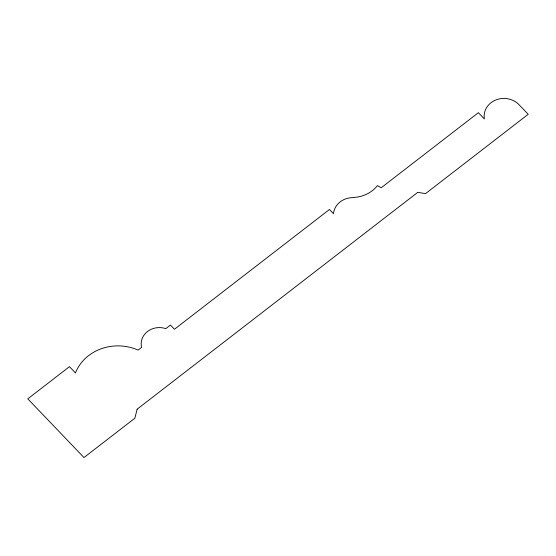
<?xml version="1.0" encoding="UTF-8"?>
<svg xmlns="http://www.w3.org/2000/svg" width="556" height="556" viewBox="0 0 556 556"><rect width="100%" height="100%" fill="white"/><g stroke="black" fill="none" stroke-linecap="round" stroke-linejoin="round"><path stroke-width="0.83" d="M137.151 409.16L134.865 418.223L83.963 457.553L27.8 398.847L69.444 366.668L75.463 372.958A45.411 40.852 2.2 0 1 138.096 350.092L141.565 347.41A18.334 16.492 2.2 0 1 147.465 331.522A18.334 16.492 2.2 0 1 165.82 328.631L170.449 325.058L174.459 329.249L329.472 209.473L333.482 213.671A19.648 17.674 2.2 0 1 352.289 197.637L357.056 197.116A31.47 28.314 2.2 0 0 377.413 185.614L381.194 187.775L478.375 112.687L484.387 118.977A19.891 17.896 2.2 0 1 496.056 99.878A19.891 17.896 2.2 0 1 519.631 105.334L528.2 114.293L425.521 193.634L417.758 192.341L137.151 409.16"/></g></svg>
